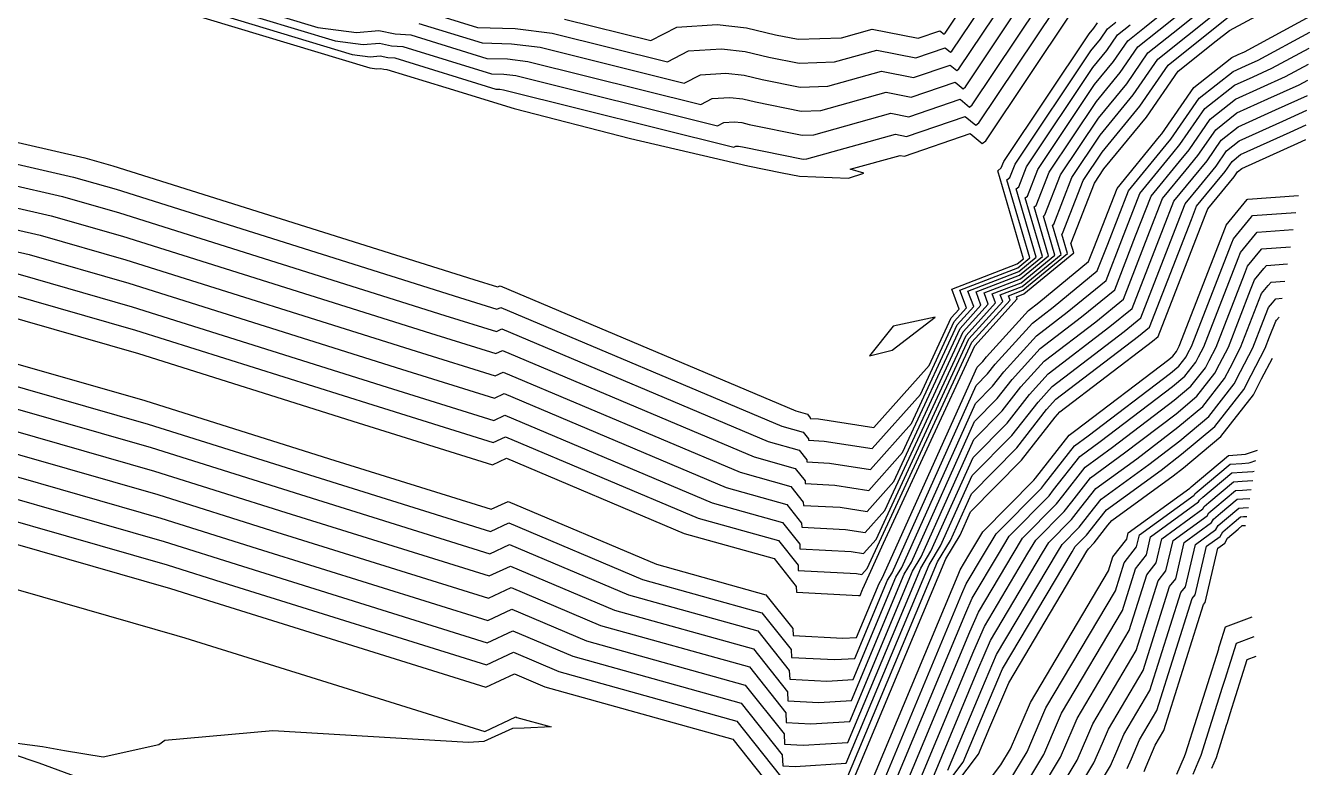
# Model space of a CAD drawing. Header units: millimetres. Extents: x 1157528 to 1158127, y 1280646 to 1281429.
# Drawn here: x 1157966.4 to 1158027.3, y 1281160.8 to 1281195.9 of the extents above; entities that cross this region are included whole.
import ezdxf

# ---------------------------------------------------------------- set-up
doc = ezdxf.new("R2010")
doc.units = ezdxf.units.MM
doc.layers.add('OCTUBRE', color=31, linetype='Continuous')

msp = doc.modelspace()

# ---------------------------------------------------------------- linework, layer by layer
at = {"layer": 'OCTUBRE', "flags": 128}
for points, elevation in [([(1157955.238, 1281189.753), (1157967.617, 1281186.911), (1157970.994, 1281185.943), (1157985.589, 1281181.348), (1157988.681, 1281180.383), (1157989.003, 1281180.534), (1158000.927, 1281175.49), (1158002.869, 1281174.949), (1158003.343, 1281174.351), (1158003.349, 1281174.225), (1158004.758, 1281174.151), (1158006.366, 1281173.903), (1158007.971, 1281175.706), (1158010.694, 1281181.58), (1158011.684, 1281182.674), (1158011.45, 1281183.303), (1158013.514, 1281184.098), (1158014.593, 1281184.983), (1158013.778, 1281187.757), (1158013.887, 1281187.847), (1158014.376, 1281189.105), (1158017.073, 1281193.131), (1158017.969, 1281194.221), (1158018.638, 1281195.192), (1158019.441, 1281195.826), (1158023.172, 1281198.832)], 322), ([(1157955.376, 1281188.683), (1157967.088, 1281185.994), (1157971.145, 1281184.831), (1157984.904, 1281180.499), (1157988.65, 1281179.33), (1157989.04, 1281179.513), (1158000.266, 1281174.765), (1158002.672, 1281174.093), (1158003.26, 1281173.353), (1158003.268, 1281173.197), (1158005.014, 1281173.104), (1158006.283, 1281172.909), (1158007.551, 1281174.333), (1158010.835, 1281181.415), (1158012.028, 1281182.734), (1158011.833, 1281183.258), (1158013.554, 1281183.921), (1158014.89, 1281185.017), (1158014.211, 1281187.329), (1158014.302, 1281187.404), (1158014.913, 1281188.977), (1158017.16, 1281192.332), (1158018.28, 1281193.694), (1158019.117, 1281194.908), (1158020.121, 1281195.7), (1158023.23, 1281198.205)], 322.5), ([(1157972.591, 1281198.157), (1157980.242, 1281195.833), (1157982.083, 1281195.597), (1157983.144, 1281195.691), (1157983.923, 1281195.526), (1157984.654, 1281195.479), (1157988.254, 1281194.37), (1157989.243, 1281194.346), (1157990.208, 1281194.225), (1157998.398, 1281192.181), (1157998.943, 1281192.462), (1157999.787, 1281192.515), (1158000.397, 1281192.448), (1158001.003, 1281192.303), (1158003.158, 1281191.868), (1158004.091, 1281191.901), (1158007.196, 1281192.763), (1158008.377, 1281192.529), (1158010.456, 1281193.241), (1158010.838, 1281192.927), (1158010.947, 1281193.017), (1158013.644, 1281197.043)], 318), ([(1157955.515, 1281187.612), (1157966.559, 1281185.077), (1157971.297, 1281183.718), (1157984.219, 1281179.65), (1157988.619, 1281178.276), (1157989.078, 1281178.492), (1157999.605, 1281174.039), (1158002.476, 1281173.238), (1158003.177, 1281172.355), (1158003.186, 1281172.168), (1158005.269, 1281172.058), (1158006.201, 1281171.914), (1158007.131, 1281172.96), (1158010.975, 1281181.25), (1158012.372, 1281182.794), (1158012.217, 1281183.214), (1158013.593, 1281183.744), (1158015.187, 1281185.051), (1158014.644, 1281186.901), (1158014.716, 1281186.961), (1158015.45, 1281188.848), (1158017.248, 1281191.532), (1158018.591, 1281193.166), (1158019.596, 1281194.624), (1158020.801, 1281195.574), (1158023.288, 1281197.578)], 323), ([(1157964.972, 1281182.326), (1157971.751, 1281180.382), (1157982.165, 1281177.103), (1157988.527, 1281175.117), (1157989.19, 1281175.429), (1157997.62, 1281171.863), (1158001.886, 1281170.672), (1158002.928, 1281169.36), (1158002.942, 1281169.083), (1158005.883, 1281168.927), (1158005.955, 1281168.932), (1158006.071, 1281169.209), (1158006.087, 1281169.236), (1158007.065, 1281171.411), (1158011.397, 1281180.756), (1158013.406, 1281182.975), (1158013.367, 1281183.08), (1158013.711, 1281183.212), (1158016.078, 1281185.154), (1158015.942, 1281185.616), (1158015.96, 1281185.631), (1158017.061, 1281188.462), (1158017.511, 1281189.133), (1158019.526, 1281191.584), (1158021.032, 1281193.77), (1158022.839, 1281195.196), (1158023.461, 1281195.697), (1158026.884, 1281197.543)], 324.5), ([(1157971.683, 1281197.653), (1157981.885, 1281194.553), (1157982.724, 1281194.445), (1157983.207, 1281194.488), (1157983.561, 1281194.413), (1157983.894, 1281194.392), (1157988.694, 1281192.913), (1157988.877, 1281192.908), (1157989.056, 1281192.886), (1157999.976, 1281190.16), (1158000.06, 1281190.204), (1158000.192, 1281190.212), (1158000.287, 1281190.202), (1158000.381, 1281190.179), (1158003.254, 1281189.598), (1158003.434, 1281189.605), (1158007.637, 1281190.772), (1158008.161, 1281190.668), (1158010.933, 1281191.618), (1158011.443, 1281191.198), (1158011.587, 1281191.318), (1158015.183, 1281196.686)], 319), ([(1157972.137, 1281197.905), (1157981.064, 1281195.193), (1157982.403, 1281195.021), (1157983.176, 1281195.09), (1157983.742, 1281194.97), (1157984.274, 1281194.935), (1157988.474, 1281193.641), (1157989.06, 1281193.627), (1157989.632, 1281193.555), (1157999.187, 1281191.17), (1157999.502, 1281191.333), (1157999.989, 1281191.363), (1158000.342, 1281191.325), (1158000.692, 1281191.241), (1158003.206, 1281190.733), (1158003.762, 1281190.753), (1158007.416, 1281191.767), (1158008.269, 1281191.598), (1158010.694, 1281192.43), (1158011.14, 1281192.063), (1158011.267, 1281192.168), (1158014.414, 1281196.865)], 318.5), ([(1157991.936, 1281196.233), (1157996.032, 1281195.211), (1157997.266, 1281195.849), (1157999.18, 1281195.968), (1158000.562, 1281195.818), (1158001.937, 1281195.49), (1158003.014, 1281195.272), (1158005.076, 1281195.346), (1158006.534, 1281195.751), (1158008.701, 1281195.32), (1158009.74, 1281195.677), (1158009.932, 1281195.519), (1158009.986, 1281195.564), (1158011.334, 1281197.577)], 316.5), ([(1157966.03, 1281184.16), (1157971.448, 1281182.606), (1157983.534, 1281178.801), (1157988.589, 1281177.223), (1157989.115, 1281177.471), (1157998.943, 1281173.314), (1158002.279, 1281172.383), (1158003.094, 1281171.357), (1158003.105, 1281171.14), (1158005.525, 1281171.012), (1158006.119, 1281170.92), (1158006.712, 1281171.586), (1158011.116, 1281181.085), (1158012.717, 1281182.854), (1158012.6, 1281183.169), (1158013.632, 1281183.567), (1158015.484, 1281185.086), (1158015.077, 1281186.473), (1158015.131, 1281186.518), (1158015.987, 1281188.719), (1158017.336, 1281190.732), (1158018.903, 1281192.639), (1158020.075, 1281194.339), (1158021.48, 1281195.448), (1158023.346, 1281196.951)], 323.5), ([(1157971.23, 1281197.4), (1157982.707, 1281193.913), (1157983.044, 1281193.87), (1157983.238, 1281193.887), (1157983.381, 1281193.857), (1157983.515, 1281193.848), (1157986.314, 1281192.985), (1157989.549, 1281191.999), (1157995.068, 1281190.576), (1158000.627, 1281189.272), (1158002.265, 1281188.949), (1158003.083, 1281188.787), (1158005.407, 1281188.692), (1158006.126, 1281188.935), (1158005.48, 1281189.116), (1158007.858, 1281189.776), (1158008.053, 1281189.737), (1158011.171, 1281190.806), (1158011.745, 1281190.334), (1158011.908, 1281190.469), (1158015.953, 1281196.508)], 319.5), ([(1157985.034, 1281196.022), (1157988.033, 1281195.098), (1157989.426, 1281195.064), (1157990.784, 1281194.894), (1157997.609, 1281193.191), (1157998.384, 1281193.591), (1157999.585, 1281193.666), (1158000.452, 1281193.572), (1158001.314, 1281193.366), (1158003.11, 1281193.002), (1158004.419, 1281193.05), (1158006.975, 1281193.759), (1158008.485, 1281193.459), (1158010.217, 1281194.053), (1158010.536, 1281193.791), (1158010.627, 1281193.866), (1158012.874, 1281197.221)], 317.5), ([(1157985.413, 1281196.566), (1157987.813, 1281195.826), (1157989.609, 1281195.783), (1157991.36, 1281195.564), (1157996.82, 1281194.201), (1157997.825, 1281194.72), (1157999.382, 1281194.817), (1158000.507, 1281194.695), (1158001.625, 1281194.428), (1158003.062, 1281194.137), (1158004.748, 1281194.198), (1158006.754, 1281194.755), (1158008.593, 1281194.39), (1158009.979, 1281194.865), (1158010.234, 1281194.655), (1158010.306, 1281194.715), (1158012.104, 1281197.399)], 317), ([(1157963.914, 1281180.491), (1157972.053, 1281178.157), (1157980.795, 1281175.405), (1157988.466, 1281173.011), (1157989.265, 1281173.386), (1157996.298, 1281170.412), (1158001.493, 1281168.962), (1158002.762, 1281167.364), (1158002.779, 1281167.026), (1158005.131, 1281166.901), (1158005.79, 1281166.943), (1158006.86, 1281169.501), (1158007.008, 1281169.746), (1158011.499, 1281179.736), (1158011.768, 1281180.008), (1158011.945, 1281180.234), (1158013.936, 1281182.434), (1158014.425, 1281182.806), (1158016.787, 1281184.744), (1158017.035, 1281185.381), (1158018.136, 1281188.212), (1158020.151, 1281190.664), (1158020.264, 1281190.801), (1158021.771, 1281192.987), (1158023.578, 1281194.412), (1158023.873, 1281194.546), (1158024.168, 1281194.679), (1158024.17, 1281194.681), (1158027.295, 1281196.366)], 325.5), ([(1157965.501, 1281183.243), (1157971.599, 1281181.494), (1157982.85, 1281177.952), (1157988.558, 1281176.17), (1157989.153, 1281176.45), (1157998.282, 1281172.588), (1158002.083, 1281171.528), (1158003.011, 1281170.358), (1158003.023, 1281170.111), (1158005.781, 1281169.965), (1158006.037, 1281169.926), (1158006.292, 1281170.213), (1158011.257, 1281180.921), (1158013.061, 1281182.915), (1158012.983, 1281183.124), (1158013.671, 1281183.389), (1158015.781, 1281185.12), (1158015.509, 1281186.044), (1158015.546, 1281186.074), (1158016.524, 1281188.59), (1158017.423, 1281189.932), (1158019.214, 1281192.112), (1158020.553, 1281194.055), (1158022.16, 1281195.322), (1158023.403, 1281196.324)], 324), ([(1157954.823, 1281192.964), (1157969.204, 1281189.663), (1157970.54, 1281189.28), (1157987.644, 1281183.895), (1157988.773, 1281183.542), (1157988.891, 1281183.598), (1158002.911, 1281177.667), (1158003.458, 1281177.514), (1158003.591, 1281177.346), (1158003.593, 1281177.311), (1158003.99, 1281177.29), (1158006.612, 1281176.886), (1158009.229, 1281179.826), (1158010.272, 1281182.074), (1158010.651, 1281182.493), (1158010.3, 1281183.437), (1158013.397, 1281184.63), (1158013.702, 1281184.881), (1158012.48, 1281189.042), (1158012.643, 1281189.177), (1158012.765, 1281189.491), (1158016.81, 1281195.53), (1158017.034, 1281195.803), (1158017.202, 1281196.046)], 320.5), ([(1157954.961, 1281191.894), (1157968.675, 1281188.746), (1157970.691, 1281188.167), (1157986.959, 1281183.046), (1157988.742, 1281182.489), (1157988.928, 1281182.576), (1158002.25, 1281176.941), (1158003.262, 1281176.659), (1158003.509, 1281176.348), (1158003.512, 1281176.282), (1158004.246, 1281176.243), (1158006.53, 1281175.891), (1158008.81, 1281178.453), (1158010.412, 1281181.91), (1158010.995, 1281182.553), (1158010.684, 1281183.393), (1158013.436, 1281184.453), (1158013.999, 1281184.915), (1158012.913, 1281188.614), (1158013.057, 1281188.734), (1158013.302, 1281189.363), (1158016.898, 1281194.731), (1158017.346, 1281195.275), (1158017.681, 1281195.761), (1158018.082, 1281196.078)], 321), ([(1157955.099, 1281190.823), (1157968.146, 1281187.828), (1157970.843, 1281187.055), (1157986.274, 1281182.197), (1157988.712, 1281181.436), (1157988.966, 1281181.555), (1158001.589, 1281176.216), (1158003.065, 1281175.804), (1158003.426, 1281175.35), (1158003.43, 1281175.254), (1158004.502, 1281175.197), (1158006.448, 1281174.897), (1158008.39, 1281177.08), (1158010.553, 1281181.745), (1158011.339, 1281182.613), (1158011.067, 1281183.348), (1158013.475, 1281184.275), (1158014.296, 1281184.949), (1158013.345, 1281188.185), (1158013.472, 1281188.29), (1158013.839, 1281189.234), (1158016.985, 1281193.931), (1158017.657, 1281194.748), (1158018.159, 1281195.477), (1158018.762, 1281195.952)], 321.5), ([(1157963.385, 1281179.574), (1157972.205, 1281177.045), (1157980.11, 1281174.556), (1157988.435, 1281171.958), (1157989.303, 1281172.365), (1157995.636, 1281169.686), (1158001.297, 1281168.107), (1158002.68, 1281166.365), (1158002.698, 1281165.998), (1158004.754, 1281165.889), (1158005.708, 1281165.949), (1158007.254, 1281169.646), (1158007.469, 1281170.001), (1158011.461, 1281178.881), (1158011.999, 1281179.425), (1158012.353, 1281179.877), (1158014.122, 1281181.832), (1158015.099, 1281182.577), (1158017.199, 1281184.299), (1158017.696, 1281185.575), (1158018.674, 1281188.091), (1158020.465, 1281190.27), (1158020.691, 1281190.544), (1158022.03, 1281192.488), (1158023.636, 1281193.755), (1158024.226, 1281194.022), (1158024.816, 1281194.289), (1158024.821, 1281194.291), (1158027.267, 1281195.61)], 326), ([(1157962.856, 1281178.657), (1157972.356, 1281175.933), (1157979.425, 1281173.707), (1157988.405, 1281170.904), (1157989.34, 1281171.344), (1157994.975, 1281168.961), (1158001.101, 1281167.252), (1158002.597, 1281165.367), (1158002.616, 1281164.969), (1158004.378, 1281164.876), (1158005.626, 1281164.955), (1158007.648, 1281169.792), (1158007.929, 1281170.256), (1158011.423, 1281178.026), (1158012.229, 1281178.842), (1158012.76, 1281179.52), (1158014.308, 1281181.231), (1158015.774, 1281182.348), (1158017.612, 1281183.855), (1158018.356, 1281185.768), (1158019.212, 1281187.97), (1158020.779, 1281189.877), (1158021.118, 1281190.288), (1158022.289, 1281191.988), (1158023.695, 1281193.097), (1158024.58, 1281193.498), (1158025.465, 1281193.898), (1158025.472, 1281193.902), (1158027.24, 1281194.855)], 326.5), ([(1157962.327, 1281177.74), (1157972.507, 1281174.821), (1157978.74, 1281172.858), (1157988.374, 1281169.851), (1157989.377, 1281170.323), (1157994.314, 1281168.235), (1158000.904, 1281166.396), (1158002.514, 1281164.369), (1158002.535, 1281163.941), (1158004.002, 1281163.863), (1158005.544, 1281163.961), (1158008.043, 1281169.937), (1158008.39, 1281170.511), (1158011.384, 1281177.171), (1158012.459, 1281178.259), (1158013.167, 1281179.163), (1158014.494, 1281180.629), (1158016.449, 1281182.119), (1158018.024, 1281183.411), (1158019.016, 1281185.962), (1158019.75, 1281187.849), (1158021.093, 1281189.483), (1158021.545, 1281190.032), (1158022.549, 1281191.489), (1158023.754, 1281192.44), (1158024.934, 1281192.973), (1158026.113, 1281193.507), (1158026.123, 1281193.512), (1158027.212, 1281194.1)], 327), ([(1157961.798, 1281176.823), (1157972.658, 1281173.708), (1157978.055, 1281172.009), (1157988.343, 1281168.798), (1157989.415, 1281169.302), (1157993.652, 1281167.51), (1158000.708, 1281165.541), (1158002.431, 1281163.371), (1158002.454, 1281162.912), (1158003.626, 1281162.85), (1158005.462, 1281162.966), (1158008.437, 1281170.083), (1158008.85, 1281170.765), (1158011.346, 1281176.316), (1158012.69, 1281177.675), (1158013.575, 1281178.806), (1158014.681, 1281180.028), (1158017.123, 1281181.89), (1158018.436, 1281182.967), (1158019.677, 1281186.155), (1158020.288, 1281187.728), (1158021.407, 1281189.09), (1158021.971, 1281189.775), (1158022.809, 1281190.99), (1158023.812, 1281191.782), (1158025.287, 1281192.449), (1158026.762, 1281193.117), (1158026.774, 1281193.123), (1158027.184, 1281193.344)], 327.5), ([(1157961.269, 1281175.905), (1157972.81, 1281172.596), (1157977.37, 1281171.16), (1157988.312, 1281167.745), (1157989.452, 1281168.281), (1157992.991, 1281166.784), (1158000.511, 1281164.686), (1158002.348, 1281162.373), (1158002.372, 1281161.884), (1158003.25, 1281161.837), (1158005.38, 1281161.972), (1158008.831, 1281170.229), (1158009.311, 1281171.02), (1158011.307, 1281175.46), (1158012.92, 1281177.092), (1158013.982, 1281178.449), (1158014.867, 1281179.427), (1158017.798, 1281181.661), (1158018.848, 1281182.522), (1158020.337, 1281186.348), (1158020.826, 1281187.606), (1158021.722, 1281188.696), (1158022.398, 1281189.519), (1158023.068, 1281190.491), (1158023.871, 1281191.124), (1158025.641, 1281191.925), (1158027.157, 1281192.611)], 328), ([(1157960.74, 1281174.988), (1157972.961, 1281171.484), (1157976.686, 1281170.311), (1157988.282, 1281166.692), (1157989.49, 1281167.26), (1157992.33, 1281166.059), (1158000.315, 1281163.831), (1158002.265, 1281161.374), (1158002.291, 1281160.855), (1158002.873, 1281160.824), (1158005.297, 1281160.978), (1158009.226, 1281170.374), (1158009.771, 1281171.275), (1158011.269, 1281174.605), (1158013.15, 1281176.509), (1158014.389, 1281178.092), (1158015.053, 1281178.825), (1158018.473, 1281181.432), (1158019.26, 1281182.078), (1158020.997, 1281186.542), (1158021.364, 1281187.485), (1158022.036, 1281188.302), (1158022.825, 1281189.263), (1158023.327, 1281189.992), (1158023.93, 1281190.467), (1158025.995, 1281191.401), (1158027.132, 1281191.916)], 328.5), ([(1158005.215, 1281159.984), (1158009.62, 1281170.52), (1158010.232, 1281171.53), (1158011.23, 1281173.75), (1158013.38, 1281175.926), (1158014.796, 1281177.735), (1158015.239, 1281178.224), (1158019.148, 1281181.203), (1158019.673, 1281181.634), (1158021.657, 1281186.735), (1158021.902, 1281187.364), (1158022.35, 1281187.909), (1158023.252, 1281189.007), (1158023.587, 1281189.492), (1158023.989, 1281189.809), (1158026.348, 1281190.877), (1158027.106, 1281191.22)], 329), ([(1158005.133, 1281158.989), (1158010.015, 1281170.665), (1158010.692, 1281171.785), (1158011.191, 1281172.895), (1158013.611, 1281175.343), (1158015.204, 1281177.378), (1158015.425, 1281177.622), (1158019.822, 1281180.974), (1158020.085, 1281181.189), (1158022.318, 1281186.929), (1158022.44, 1281187.243), (1158022.664, 1281187.515), (1158023.679, 1281188.75), (1158023.846, 1281188.993), (1158024.047, 1281189.152), (1158026.702, 1281190.353), (1158027.081, 1281190.524)], 329.5), ([(1158005.785, 1281158.392), (1158010.597, 1281169.909), (1158010.697, 1281170.142), (1158011.109, 1281170.835), (1158011.778, 1281171.941), (1158014.197, 1281174.389), (1158014.27, 1281174.482), (1158015.863, 1281176.517), (1158016.187, 1281176.752), (1158020.584, 1281180.104), (1158020.78, 1281180.268), (1158020.952, 1281180.488), (1158020.996, 1281180.572), (1158021.079, 1281180.733), (1158023.276, 1281186.378), (1158023.312, 1281186.472), (1158023.312, 1281186.472), (1158024.304, 1281187.679), (1158024.328, 1281187.707), (1158026.741, 1281187.88)], 330.5), ([(1158006.507, 1281158.77), (1158010.784, 1281169.007), (1158010.985, 1281169.473), (1158011.808, 1281170.858), (1158012.403, 1281171.841), (1158014.554, 1281174.017), (1158014.699, 1281174.204), (1158016.115, 1281176.012), (1158016.763, 1281176.483), (1158020.672, 1281179.463), (1158021.063, 1281179.792), (1158021.408, 1281180.231), (1158021.495, 1281180.399), (1158021.662, 1281180.721), (1158023.574, 1281185.635), (1158023.647, 1281185.823), (1158023.647, 1281185.823), (1158024.503, 1281186.864), (1158024.549, 1281186.92), (1158026.61, 1281187.068)], 331), ([(1158007.229, 1281159.148), (1158010.972, 1281168.106), (1158011.272, 1281168.803), (1158012.508, 1281170.881), (1158013.028, 1281171.742), (1158014.91, 1281173.646), (1158015.129, 1281173.925), (1158016.368, 1281175.508), (1158017.339, 1281176.215), (1158020.759, 1281178.821), (1158021.347, 1281179.315), (1158021.863, 1281179.974), (1158021.994, 1281180.226), (1158022.245, 1281180.709), (1158023.872, 1281184.891), (1158023.981, 1281185.173), (1158023.981, 1281185.173), (1158024.701, 1281186.048), (1158024.771, 1281186.133), (1158026.48, 1281186.256)], 331.5), ([(1158007.952, 1281159.526), (1158011.16, 1281167.204), (1158011.56, 1281168.134), (1158013.207, 1281170.905), (1158013.653, 1281171.642), (1158015.266, 1281173.274), (1158015.558, 1281173.647), (1158016.62, 1281175.004), (1158017.915, 1281175.946), (1158020.847, 1281178.18), (1158021.63, 1281178.839), (1158022.319, 1281179.717), (1158022.493, 1281180.053), (1158022.827, 1281180.697), (1158024.169, 1281184.148), (1158024.316, 1281184.523), (1158024.316, 1281184.523), (1158024.899, 1281185.233), (1158024.992, 1281185.346), (1158026.349, 1281185.444)], 332), ([(1158008.674, 1281159.904), (1158011.347, 1281166.302), (1158011.848, 1281167.465), (1158013.907, 1281170.928), (1158014.279, 1281171.543), (1158015.623, 1281172.903), (1158015.987, 1281173.369), (1158016.872, 1281174.499), (1158018.491, 1281175.677), (1158020.934, 1281177.539), (1158021.913, 1281178.362), (1158022.774, 1281179.46), (1158022.992, 1281179.88), (1158023.41, 1281180.685), (1158024.467, 1281183.404), (1158024.65, 1281183.873), (1158024.65, 1281183.873), (1158025.098, 1281184.418), (1158025.214, 1281184.559), (1158026.218, 1281184.631)], 332.5), ([(1158009.396, 1281160.282), (1158011.535, 1281165.4), (1158012.136, 1281166.796), (1158014.606, 1281170.952), (1158014.904, 1281171.444), (1158015.979, 1281172.532), (1158016.416, 1281173.091), (1158017.124, 1281173.995), (1158019.067, 1281175.408), (1158021.021, 1281176.898), (1158022.196, 1281177.885), (1158023.229, 1281179.203), (1158023.491, 1281179.707), (1158023.992, 1281180.673), (1158024.765, 1281182.66), (1158024.984, 1281183.224), (1158024.984, 1281183.224), (1158025.296, 1281183.603), (1158025.436, 1281183.773), (1158026.087, 1281183.819)], 333), ([(1158010.119, 1281160.659), (1158011.723, 1281164.498), (1158012.424, 1281166.127), (1158015.306, 1281170.975), (1158015.529, 1281171.344), (1158016.335, 1281172.16), (1158016.845, 1281172.813), (1158017.376, 1281173.491), (1158019.643, 1281175.139), (1158021.109, 1281176.257), (1158022.479, 1281177.409), (1158023.685, 1281178.946), (1158023.99, 1281179.534), (1158024.575, 1281180.661), (1158025.063, 1281181.917), (1158025.319, 1281182.574), (1158025.319, 1281182.574), (1158025.495, 1281182.788), (1158025.657, 1281182.986), (1158025.956, 1281183.007)], 333.5), ([(1157921.934, 1281181.806), (1157935.804, 1281179.383), (1157939.654, 1281178.987), (1157945.08, 1281178.149), (1157954.447, 1281175.157), (1157957.176, 1281174.768), (1157960.211, 1281174.071), (1157973.112, 1281170.372), (1157976.001, 1281169.462), (1157988.251, 1281165.639), (1157989.527, 1281166.239), (1157991.668, 1281165.333), (1158000.118, 1281162.975), (1158002.182, 1281160.376)], 329), ([(1158008.504, 1281157.929), (1158010.841, 1281161.037), (1158011.911, 1281163.597), (1158012.711, 1281165.457), (1158016.005, 1281170.999), (1158016.154, 1281171.245), (1158016.691, 1281171.789), (1158017.275, 1281172.534), (1158017.629, 1281172.987), (1158020.219, 1281174.871), (1158021.196, 1281175.615), (1158022.763, 1281176.932), (1158024.14, 1281178.689), (1158024.489, 1281179.361), (1158025.157, 1281180.649), (1158025.361, 1281181.173), (1158025.653, 1281181.924), (1158025.653, 1281181.924), (1158025.693, 1281181.973), (1158025.812, 1281182.118)], 334), ([(1157921.432, 1281180.923), (1157936.116, 1281178.358), (1157940.193, 1281177.939), (1157944.549, 1281177.266), (1157954.434, 1281174.108), (1157957.314, 1281173.698), (1157959.682, 1281173.154), (1157973.264, 1281169.259), (1157975.316, 1281168.613), (1157988.22, 1281164.585), (1157989.565, 1281165.218), (1157991.007, 1281164.607), (1157999.922, 1281162.12), (1158002.099, 1281159.378)], 329.5), ([(1158008.935, 1281157.919), (1158011.564, 1281161.415), (1158012.098, 1281162.695), (1158012.999, 1281164.788), (1158016.704, 1281171.022), (1158016.779, 1281171.145), (1158017.048, 1281171.417), (1158017.704, 1281172.256), (1158017.881, 1281172.482), (1158020.795, 1281174.602), (1158021.284, 1281174.974), (1158023.046, 1281176.456), (1158024.595, 1281178.432), (1158024.988, 1281179.188), (1158025.499, 1281180.173)], 334.5), ([(1158010.002, 1281157.417), (1158012.63, 1281160.913), (1158013.078, 1281161.66), (1158013.979, 1281163.754), (1158014.026, 1281163.866), (1158017.731, 1281170.1), (1158017.94, 1281170.763), (1158018.596, 1281171.601), (1158018.664, 1281171.888), (1158021.578, 1281174.008), (1158021.593, 1281174.034), (1158021.649, 1281174.082), (1158023.411, 1281175.563), (1158024.03, 1281175.607), (1158024.201, 1281175.62), (1158024.229, 1281175.629), (1158024.796, 1281175.811)], 335.5), ([(1158012.973, 1281160.032), (1158013.87, 1281161.527), (1158014.671, 1281163.388), (1158014.765, 1281163.613), (1158018.059, 1281169.155), (1158018.477, 1281170.479), (1158019.06, 1281171.225), (1158019.195, 1281171.798), (1158021.785, 1281173.682), (1158021.814, 1281173.736), (1158021.927, 1281173.83), (1158023.494, 1281175.147), (1158024.043, 1281175.186), (1158024.386, 1281175.211), (1158024.442, 1281175.229), (1158024.716, 1281175.317)], 336), ([(1158013.316, 1281159.151), (1158014.662, 1281161.395), (1158015.362, 1281163.023), (1158015.504, 1281163.36), (1158018.386, 1281168.209), (1158019.013, 1281170.196), (1158019.523, 1281170.848), (1158019.726, 1281171.708), (1158021.993, 1281173.356), (1158022.036, 1281173.437), (1158022.205, 1281173.579), (1158023.576, 1281174.731), (1158024.057, 1281174.766), (1158024.571, 1281174.803), (1158024.636, 1281174.824)], 336.5), ([(1158013.66, 1281158.271), (1158015.454, 1281161.262), (1158016.054, 1281162.657), (1158016.243, 1281163.107), (1158018.713, 1281167.264), (1158019.549, 1281169.912), (1158019.987, 1281170.472), (1158020.257, 1281171.618), (1158022.2, 1281173.031), (1158022.257, 1281173.138), (1158022.484, 1281173.328), (1158023.658, 1281174.316), (1158024.071, 1281174.345), (1158024.565, 1281174.38)], 337), ([(1158014.004, 1281157.39), (1158016.245, 1281161.129), (1158016.746, 1281162.292), (1158016.982, 1281162.854), (1158019.04, 1281166.318), (1158020.086, 1281169.629), (1158020.45, 1281170.095), (1158020.788, 1281171.528), (1158022.407, 1281172.705), (1158022.479, 1281172.84), (1158022.762, 1281173.077), (1158023.741, 1281173.9), (1158024.084, 1281173.924), (1158024.496, 1281173.954)], 337.5), ([(1158014.347, 1281156.51), (1158017.037, 1281160.996), (1158017.438, 1281161.927), (1158017.721, 1281162.602), (1158019.368, 1281165.372), (1158020.622, 1281169.346), (1158020.913, 1281169.718), (1158021.319, 1281171.438), (1158022.614, 1281172.38), (1158022.701, 1281172.541), (1158023.04, 1281172.825), (1158023.823, 1281173.484), (1158024.098, 1281173.503), (1158024.427, 1281173.527)], 338), ([(1158014.691, 1281155.63), (1158017.829, 1281160.863), (1158018.13, 1281161.561), (1158018.46, 1281162.349), (1158019.695, 1281164.427), (1158021.158, 1281169.062), (1158021.377, 1281169.342), (1158021.85, 1281171.348), (1158022.821, 1281172.055), (1158022.922, 1281172.242), (1158023.318, 1281172.574), (1158023.905, 1281173.068), (1158024.111, 1281173.083), (1158024.359, 1281173.1)], 338.5), ([(1158018.621, 1281160.731), (1158018.821, 1281161.196), (1158019.199, 1281162.096), (1158020.022, 1281163.481), (1158021.694, 1281168.779), (1158021.84, 1281168.965), (1158022.381, 1281171.258), (1158023.029, 1281171.729), (1158023.144, 1281171.943), (1158023.596, 1281172.323), (1158023.988, 1281172.652), (1158024.125, 1281172.662), (1158024.29, 1281172.674)], 339), ([(1158019.413, 1281160.598), (1158019.513, 1281160.83), (1158019.938, 1281161.843), (1158020.35, 1281162.536), (1158022.231, 1281168.495), (1158022.304, 1281168.589), (1158022.912, 1281171.168), (1158023.236, 1281171.404), (1158023.365, 1281171.645), (1158023.874, 1281172.072), (1158024.07, 1281172.236), (1158024.139, 1281172.241), (1158024.221, 1281172.247)], 339.5), ([(1157958.624, 1281171.32), (1157973.566, 1281167.035), (1157973.946, 1281166.915), (1157988.159, 1281162.479), (1157989.64, 1281163.175), (1157989.684, 1281163.156), (1157991.318, 1281162.701), (1157990.034, 1281162.646), (1157989.477, 1281162.629), (1157988.115, 1281162.016), (1157987.399, 1281161.964), (1157978.121, 1281162.509), (1157972.99, 1281162.06), (1157972.712, 1281161.858), (1157970.08, 1281161.263), (1157968.237, 1281161.569), (1157967.201, 1281161.761), (1157963.224, 1281162.279), (1157967.027, 1281161.008), (1157969.898, 1281159.949)], 330.5), ([(1158020.974, 1281160.465), (1158021.327, 1281161.307), (1158021.328, 1281161.309), (1158021.399, 1281161.478), (1158022.953, 1281166.402), (1158022.966, 1281166.444), (1158023.011, 1281166.585), (1158023.279, 1281167.437), (1158024.538, 1281167.92)], 340.5), ([(1158021.742, 1281160.466), (1158021.977, 1281161.025), (1158021.978, 1281161.028), (1158022.12, 1281161.366), (1158023.139, 1281164.593), (1158023.165, 1281164.677), (1158023.254, 1281164.959), (1158023.792, 1281166.663), (1158024.631, 1281166.985)], 341), ([(1158022.629, 1281160.747), (1158022.841, 1281161.254), (1158023.324, 1281162.784), (1158023.364, 1281162.909), (1158023.497, 1281163.333), (1158024.304, 1281165.889), (1158024.724, 1281166.05)], 341.5)]:
    msp.add_lwpolyline(points, dxfattribs=dict(at, elevation=elevation))
at = {"layer": 'OCTUBRE', "elevation": 319.5, "flags": 128}
msp.add_lwpolyline([(1158006.4, 1281180.284), (1158007.481, 1281180.541), (1158009.515, 1281182.118), (1158007.522, 1281181.681), (1158006.4, 1281180.284)], close=True, dxfattribs=at)

doc.saveas('drawing.dxf')
